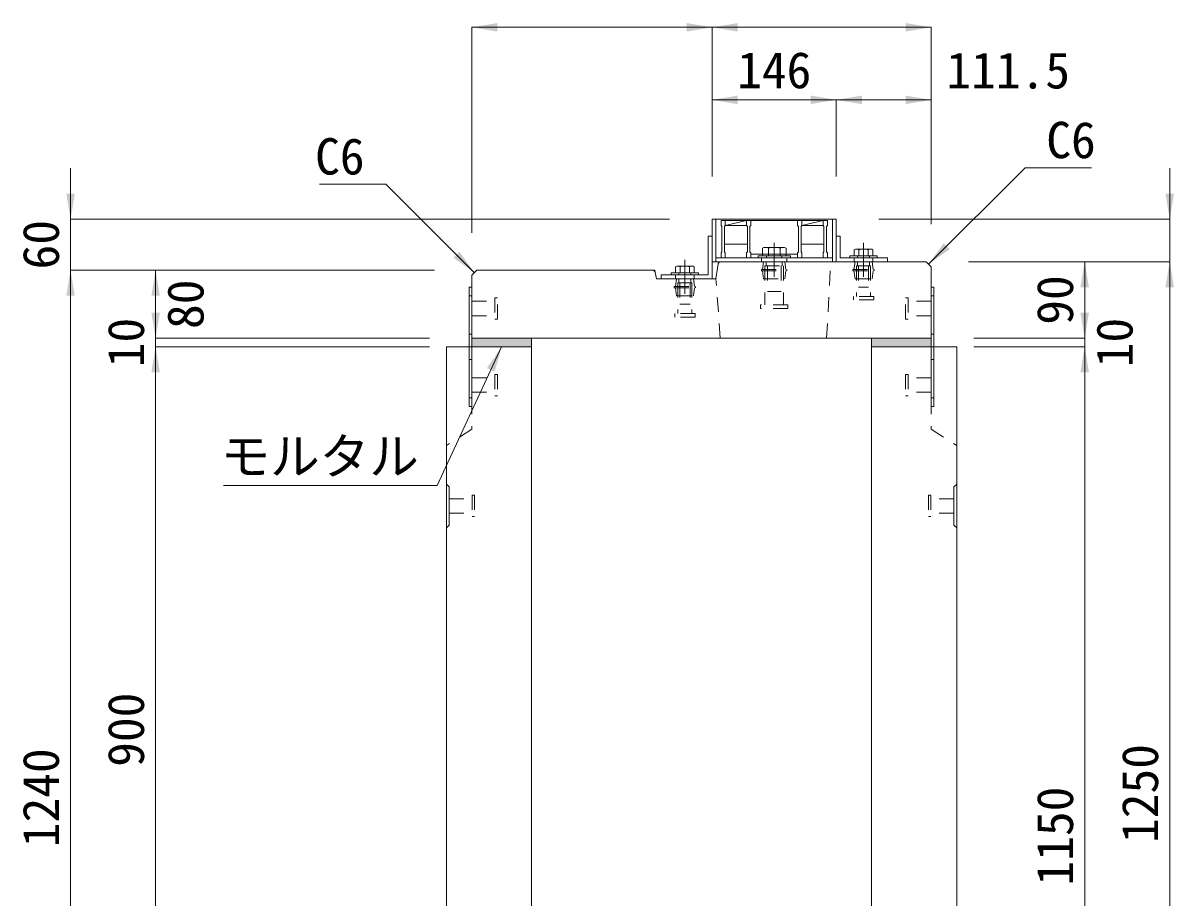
# Model space of a CAD drawing. Units: millimetres at full size. Extents: x -1934 to 78146, y -143454 to -112471.
# Drawn here: x 62775 to 64128, y -135974 to -134945 of the extents above; entities that cross this region are included whole.
import ezdxf
from ezdxf.enums import TextEntityAlignment as Align

# ---------------------------------------------------------------- set-up
doc = ezdxf.new("R2010")
doc.units = ezdxf.units.MM
doc.header["$LTSCALE"] = 23
for name, pattern in [('CHAIN', [18.5, 12, -1.5, 3.5, -1.5]), ('USER2', [1.35, 0.75, -0.6]), ('USER3', [1.35, 0.75, -0.6])]:
    doc.linetypes.add(name, pattern=pattern)
for name, color, linetype, lineweight in [('インサート', 92, 'USER2', 9), ('グレーチング', 7, 'Continuous', 9), ('ジョイント', 7, 'Continuous', 5), ('モルタル', 7, 'Continuous', 13), ('作業エリア', 11, 'Continuous', 13), ('受枠', 3, 'Continuous', 13), ('寸法線', 7, 'Continuous', 13), ('引出線', 4, 'Continuous', 13), ('本体', 2, 'Continuous', 13), ('ｲﾝｻｰﾄ', 3, 'USER3', 5)]:
    doc.layers.add(name, color=color, linetype=linetype, lineweight=lineweight)
doc.layers.add('ハッチング_モルタル', color=30, linetype='Continuous')
doc.styles.add('ＭＳ ゴシック', font='')
doc.styles.get('ＭＳ ゴシック').set_extended_font_data('MS Gothic')

# ---------------------------------------------------------------- blocks, each defined once
blk = doc.blocks.new('filled_arrow')
at = {"color": 0, "linetype": 'Continuous', "lineweight": -2}
blk.add_solid([(7.5, 1.25), (0, 0), (7.5, -1.25)], dxfattribs=at)

msp = doc.modelspace()

# ---------------------------------------------------------------- hatches: boundary and pattern name
at = {"layer": 'ハッチング_モルタル'}
for points in [[(63372.64, -135325.79), (63372.64, -135315.79), (63302.64, -135315.79), (63302.64, -135325.79)], [(63842.64, -135325.79), (63842.64, -135315.79), (63772.64, -135315.79), (63772.64, -135325.79)]]:
    msp.add_hatch(color=256, dxfattribs=at).paths.add_polyline_path(points)

# ---------------------------------------------------------------- linework, layer by layer
at = {"layer": 'インサート', "linetype": 'Continuous', "lineweight": 13}
for p, q in [((63646.15, -135208.99), (63644.29, -135209.84)), ((63644.29, -135209.84), (63644.29, -135218.99)), ((63670.14, -135208.99), (63646.15, -135208.99)), ((63670.14, -135208.99), (63671.99, -135209.84)), ((63671.99, -135209.84), (63671.99, -135218.99)), ((63753.66, -135210.99), (63752.19, -135211.84)), ((63752.19, -135211.84), (63752.19, -135218.99)), ((63753.66, -135210.99), (63772.62, -135210.99)), ((63772.62, -135210.99), (63774.09, -135211.84)), ((63774.09, -135211.84), (63774.09, -135218.99)), ((63671.99, -135218.99), (63644.29, -135218.99)), ((63752.19, -135218.99), (63774.09, -135218.99)), ((63543.66, -135230.99), (63542.19, -135231.84)), ((63542.19, -135231.84), (63542.19, -135238.99)), ((63542.19, -135238.99), (63564.09, -135238.99)), ((63543.66, -135230.99), (63562.62, -135230.99)), ((63562.62, -135230.99), (63564.09, -135231.84)), ((63564.09, -135231.84), (63564.09, -135238.99))]:
    msp.add_line(p, q, dxfattribs=at)
at = {"layer": 'インサート', "linetype": 'Continuous', "lineweight": 5}
for p, q in [((63651.22, -135209.84), (63651.22, -135218.99)), ((63665.07, -135209.84), (63665.07, -135218.99)), ((63757.67, -135211.84), (63757.67, -135218.99)), ((63768.62, -135211.84), (63768.62, -135218.99)), ((63547.67, -135231.84), (63547.67, -135238.99)), ((63558.62, -135231.84), (63558.62, -135238.99))]:
    msp.add_line(p, q, dxfattribs=at)
at = {"layer": 'インサート', "linetype": 'Continuous'}
for p, q in [((63677.14, -135218.99), (63639.14, -135218.99)), ((63639.14, -135218.99), (63639.14, -135221.29)), ((63677.14, -135221.29), (63639.14, -135221.29)), ((63677.14, -135218.99), (63677.14, -135221.29)), ((63747.14, -135218.99), (63779.14, -135218.99)), ((63747.14, -135218.99), (63747.14, -135221.29)), ((63747.14, -135221.29), (63779.14, -135221.29)), ((63779.14, -135218.99), (63779.14, -135221.29)), ((63537.14, -135238.99), (63569.14, -135238.99)), ((63537.14, -135238.99), (63537.14, -135241.29)), ((63569.14, -135238.99), (63569.14, -135241.29)), ((63537.14, -135241.29), (63569.14, -135241.29))]:
    msp.add_line(p, q, dxfattribs=at)
at = {"layer": 'インサート'}
for p, q in [((63644.39, -135235.04), (63645.64, -135225.79)), ((63645.64, -135225.79), (63670.64, -135225.79)), ((63648.69, -135225.79), (63648.69, -135230.79)), ((63649.14, -135218.99), (63649.14, -135221.29)), ((63667.14, -135218.99), (63667.14, -135221.29)), ((63667.59, -135225.79), (63667.59, -135230.79)), ((63671.89, -135235.04), (63670.64, -135225.79)), ((63751.89, -135235.04), (63753.14, -135225.79)), ((63753.14, -135225.79), (63773.14, -135225.79)), ((63756.02, -135225.79), (63756.02, -135230.79)), ((63756.14, -135218.99), (63756.14, -135221.29)), ((63770.14, -135218.99), (63770.14, -135221.29)), ((63770.27, -135225.79), (63770.27, -135230.79)), ((63774.39, -135235.04), (63773.14, -135225.79)), ((63546.14, -135238.99), (63546.14, -135241.29)), ((63560.14, -135238.99), (63560.14, -135241.29)), ((63643.14, -135235.04), (63673.14, -135235.04)), ((63643.14, -135235.04), (63643.14, -135236.54)), ((63643.14, -135236.54), (63673.14, -135236.54)), ((63644.39, -135236.54), (63645.64, -135245.79)), ((63647.24, -135230.79), (63669.04, -135230.79)), ((63647.24, -135230.79), (63647.24, -135276.29)), ((63650.14, -135230.79), (63650.14, -135260.79)), ((63666.14, -135230.79), (63666.14, -135260.79)), ((63669.04, -135230.79), (63669.04, -135276.29)), ((63671.89, -135236.54), (63670.64, -135245.79)), ((63673.14, -135235.04), (63673.14, -135236.54)), ((63750.64, -135235.04), (63775.64, -135235.04)), ((63750.64, -135235.04), (63750.64, -135236.54)), ((63750.64, -135236.54), (63775.64, -135236.54)), ((63751.89, -135236.54), (63753.14, -135245.79)), ((63754.89, -135230.79), (63771.39, -135230.79)), ((63754.89, -135230.79), (63754.89, -135266.79)), ((63757.14, -135230.79), (63757.14, -135255.79)), ((63769.14, -135230.79), (63769.14, -135255.79)), ((63771.39, -135230.79), (63771.39, -135266.79)), ((63774.39, -135236.54), (63773.14, -135245.79)), ((63775.64, -135235.04), (63775.64, -135236.54)), ((63541.89, -135255.04), (63543.14, -135245.79)), ((63543.14, -135245.79), (63563.14, -135245.79)), ((63544.89, -135250.79), (63561.39, -135250.79)), ((63544.89, -135250.79), (63544.89, -135286.79)), ((63546.02, -135245.79), (63546.02, -135250.79)), ((63547.14, -135250.79), (63547.14, -135275.79)), ((63559.14, -135250.79), (63559.14, -135275.79)), ((63560.27, -135245.79), (63560.27, -135250.79)), ((63561.39, -135250.79), (63561.39, -135286.79)), ((63564.39, -135255.04), (63563.14, -135245.79)), ((63645.64, -135245.79), (63670.64, -135245.79)), ((63753.14, -135245.79), (63773.14, -135245.79)), ((63540.64, -135255.04), (63565.64, -135255.04)), ((63540.64, -135255.04), (63540.64, -135256.54)), ((63540.64, -135256.54), (63565.64, -135256.54)), ((63541.89, -135256.54), (63543.14, -135265.79)), ((63543.14, -135265.79), (63563.14, -135265.79)), ((63564.39, -135256.54), (63563.14, -135265.79)), ((63565.64, -135255.04), (63565.64, -135256.54)), ((63650.14, -135260.79), (63666.14, -135260.79)), ((63751.14, -135270.79), (63751.14, -135266.79)), ((63775.14, -135266.79), (63751.14, -135266.79)), ((63757.14, -135255.79), (63769.14, -135255.79)), ((63775.14, -135266.79), (63775.14, -135270.79)), ((63302.64, -135272.29), (63329.64, -135272.29)), ((63302.64, -135272.29), (63302.64, -135289.29)), ((63332.64, -135268.29), (63329.64, -135268.29)), ((63329.64, -135268.29), (63329.64, -135293.29)), ((63332.64, -135293.29), (63332.64, -135268.29)), ((63547.14, -135275.79), (63559.14, -135275.79)), ((63642.14, -135280.79), (63642.14, -135276.29)), ((63674.14, -135276.29), (63642.14, -135276.29)), ((63674.14, -135280.79), (63642.14, -135280.79)), ((63674.14, -135276.29), (63674.14, -135280.79)), ((63775.14, -135270.79), (63751.14, -135270.79)), ((63812.64, -135268.29), (63815.64, -135268.29)), ((63812.64, -135293.29), (63812.64, -135268.29)), ((63815.64, -135268.29), (63815.64, -135293.29)), ((63842.64, -135272.29), (63815.64, -135272.29)), ((63842.64, -135272.29), (63842.64, -135289.29)), ((63302.64, -135289.29), (63329.64, -135289.29)), ((63329.64, -135293.29), (63332.64, -135293.29)), ((63541.14, -135290.79), (63541.14, -135286.79)), ((63565.14, -135286.79), (63541.14, -135286.79)), ((63565.14, -135290.79), (63541.14, -135290.79)), ((63565.14, -135286.79), (63565.14, -135290.79)), ((63815.64, -135293.29), (63812.64, -135293.29)), ((63842.64, -135289.29), (63815.64, -135289.29))]:
    msp.add_line(p, q, dxfattribs=at)
at = {"layer": 'インサート', "linetype": 'Continuous', "lineweight": 5}
for centre, radius, start, end in [((63647.75, -135216.49), 7.5, 62.50883, 117.49117), ((63658.14, -135237.73), 28.73, 76.05376, 103.94624), ((63668.53, -135216.49), 7.5, 62.50883, 117.49117), ((63754.93, -135215.84), 4.85, 55.61575, 124.38425), ((63763.14, -135229.11), 18.12, 72.41205, 107.58795), ((63771.35, -135215.84), 4.85, 55.61575, 124.38425), ((63544.93, -135235.84), 4.85, 55.61575, 124.38425), ((63553.14, -135249.11), 18.12, 72.41205, 107.58795), ((63561.35, -135235.84), 4.85, 55.61575, 124.38425)]:
    msp.add_arc(centre, radius, start, end, dxfattribs=at)
at = {"layer": 'グレーチング'}
for p, q in [((63595.64, -135177.29), (63595.64, -135183.29)), ((63595.64, -135177.29), (63720.64, -135177.29)), ((63595.64, -135183.29), (63596.64, -135184.29)), ((63596.64, -135184.29), (63596.64, -135214.29)), ((63600.64, -135183.29), (63599.64, -135184.29)), ((63599.64, -135184.29), (63599.64, -135214.29)), ((63600.64, -135177.29), (63600.64, -135183.29)), ((63600.64, -135183.29), (63625.64, -135177.29)), ((63600.64, -135183.29), (63625.64, -135183.29)), ((63625.64, -135177.29), (63625.64, -135183.29)), ((63625.64, -135183.29), (63626.64, -135184.29)), ((63626.64, -135184.29), (63626.64, -135214.29)), ((63630.64, -135183.29), (63629.64, -135184.29)), ((63629.64, -135184.29), (63629.64, -135214.29)), ((63630.64, -135177.29), (63630.64, -135183.29)), ((63685.64, -135177.29), (63685.64, -135183.29)), ((63685.64, -135183.29), (63686.64, -135184.29)), ((63686.64, -135184.29), (63686.64, -135214.29)), ((63690.64, -135183.29), (63689.64, -135184.29)), ((63689.64, -135184.29), (63689.64, -135214.29)), ((63690.64, -135183.29), (63715.64, -135177.29)), ((63690.64, -135177.29), (63690.64, -135183.29)), ((63690.64, -135183.29), (63715.64, -135183.29)), ((63715.64, -135177.29), (63715.64, -135183.29)), ((63715.64, -135183.29), (63716.64, -135184.29)), ((63716.64, -135184.29), (63716.64, -135214.29)), ((63720.64, -135183.29), (63719.64, -135184.29)), ((63719.64, -135184.29), (63719.64, -135214.29)), ((63720.64, -135177.29), (63720.64, -135183.29)), ((63626.64, -135205.29), (63599.64, -135205.29)), ((63716.64, -135205.29), (63689.64, -135205.29)), ((63595.64, -135215.29), (63596.64, -135214.29)), ((63595.64, -135221.29), (63595.64, -135215.29)), ((63595.64, -135221.29), (63600.64, -135221.29)), ((63600.64, -135215.29), (63599.64, -135214.29)), ((63600.64, -135221.29), (63600.64, -135215.29)), ((63625.64, -135215.29), (63626.64, -135214.29)), ((63625.64, -135221.29), (63625.64, -135215.29)), ((63625.64, -135221.29), (63630.64, -135221.29)), ((63630.64, -135215.29), (63629.64, -135214.29)), ((63630.64, -135221.29), (63630.64, -135215.29)), ((63685.64, -135216.79), (63630.64, -135216.79)), ((63685.64, -135215.29), (63686.64, -135214.29)), ((63685.64, -135221.29), (63685.64, -135215.29)), ((63685.64, -135221.29), (63690.64, -135221.29)), ((63690.64, -135215.29), (63689.64, -135214.29)), ((63690.64, -135221.29), (63690.64, -135215.29)), ((63715.64, -135215.29), (63716.64, -135214.29)), ((63715.64, -135221.29), (63715.64, -135215.29)), ((63715.64, -135221.29), (63720.64, -135221.29)), ((63720.64, -135215.29), (63719.64, -135214.29)), ((63720.64, -135221.29), (63720.64, -135215.29))]:
    msp.add_line(p, q, dxfattribs=at)
at = {"layer": 'ジョイント'}
for p, q in [((63299.44, -135255.79), (63302.64, -135255.79)), ((63299.44, -135255.79), (63299.44, -135395.79)), ((63302.64, -135255.79), (63302.64, -135395.79)), ((63842.64, -135255.79), (63845.84, -135255.79)), ((63842.64, -135255.79), (63842.64, -135395.79)), ((63845.84, -135255.79), (63845.84, -135395.79)), ((63299.44, -135395.79), (63302.64, -135395.79)), ((63842.64, -135395.79), (63845.84, -135395.79))]:
    msp.add_line(p, q, dxfattribs=at)
at = {"layer": 'ジョイント', "linetype": 'USER2'}
for p, q in [((63299.44, -135265.79), (63302.64, -135265.79)), ((63842.64, -135265.79), (63845.84, -135265.79)), ((63299.44, -135310.79), (63302.64, -135310.79)), ((63842.64, -135310.79), (63845.84, -135310.79)), ((63299.44, -135340.79), (63302.64, -135340.79)), ((63842.64, -135340.79), (63845.84, -135340.79)), ((63299.44, -135385.79), (63302.64, -135385.79)), ((63842.64, -135385.79), (63845.84, -135385.79))]:
    msp.add_line(p, q, dxfattribs=at)
at = {"layer": 'モルタル'}
for points in [[(63302.64, -135315.79), (63372.64, -135315.79), (63372.64, -135325.79), (63302.64, -135325.79)], [(63842.64, -135315.79), (63772.64, -135315.79), (63772.64, -135325.79), (63842.64, -135325.79)]]:
    msp.add_lwpolyline(points, close=True, dxfattribs=at)
at = {"layer": '作業エリア'}
for p, q in [((63592.64, -135225.79), (63592.26, -135228.35)), ((63595.22, -135225.79), (63592.64, -135225.79)), ((63515.18, -135235.79), (63517.64, -135235.79)), ((63517.64, -135235.79), (63518.12, -135238.2))]:
    msp.add_line(p, q, dxfattribs=at)
at = {"layer": '受枠'}
for p, q in [((63585.14, -135175.79), (63731.14, -135175.79)), ((63585.14, -135175.79), (63585.14, -135225.79)), ((63589.64, -135175.79), (63589.64, -135225.79)), ((63726.64, -135175.79), (63726.64, -135225.79)), ((63731.14, -135175.79), (63731.14, -135225.79)), ((63580.64, -135241.29), (63580.64, -135195.79)), ((63580.64, -135195.79), (63585.14, -135195.79)), ((63585.14, -135195.79), (63585.14, -135245.79)), ((63735.64, -135195.79), (63731.14, -135195.79)), ((63735.64, -135221.29), (63735.64, -135195.79)), ((63585.14, -135225.79), (63731.14, -135225.79)), ((63589.64, -135221.29), (63726.64, -135221.29)), ((63731.14, -135225.79), (63791.14, -135225.79)), ((63791.14, -135221.29), (63735.64, -135221.29)), ((63791.14, -135225.79), (63791.14, -135221.29)), ((63525.14, -135245.79), (63525.14, -135241.29)), ((63525.14, -135241.29), (63580.64, -135241.29)), ((63585.14, -135245.79), (63525.14, -135245.79))]:
    msp.add_line(p, q, dxfattribs=at)
at = {"layer": '受枠', "linetype": 'CHAIN'}
for p, q in [((63658.14, -135203.54), (63658.14, -135243.54)), ((63763.14, -135203.54), (63763.14, -135243.54)), ((63553.14, -135223.54), (63553.14, -135263.54))]:
    msp.add_line(p, q, dxfattribs=at)
at = {"layer": '受枠', "linetype": 'USER2'}
for p, q in [((63643.14, -135221.29), (63643.14, -135225.79)), ((63673.14, -135221.29), (63673.14, -135225.79)), ((63752.14, -135221.29), (63752.14, -135225.79)), ((63774.14, -135221.29), (63774.14, -135225.79)), ((63542.14, -135241.29), (63542.14, -135245.79)), ((63564.14, -135241.29), (63564.14, -135245.79))]:
    msp.add_line(p, q, dxfattribs=at)
at = {"layer": '寸法線'}
for p, q in [((63302.64, -134950.31), (63585.14, -134950.31)), ((63302.64, -135191.79), (63302.64, -134950.31)), ((63585.14, -135125.79), (63585.14, -134950.31)), ((63585.14, -134950.31), (63842.64, -134950.31)), ((63585.14, -135125.79), (63585.14, -134950.31)), ((63842.64, -135181.79), (63842.64, -134950.31)), ((63585.14, -135035.6), (63731.14, -135035.6)), ((63585.14, -135125.79), (63585.14, -135035.6)), ((63731.14, -135125.79), (63731.14, -135035.6)), ((63731.14, -135035.6), (63842.64, -135035.6)), ((63731.14, -135125.79), (63731.14, -135035.6)), ((63842.64, -135181.79), (63842.64, -135035.6)), ((62830.81, -135295.79), (62830.81, -135115.79)), ((64123.13, -135285.79), (64123.13, -135115.79)), ((63535.14, -135175.79), (62830.81, -135175.79)), ((63781.14, -135175.79), (64123.13, -135175.79)), ((63886.64, -135225.79), (64023.13, -135225.79)), ((63886.64, -135225.79), (64123.13, -135225.79)), ((63886.64, -135225.79), (64123.13, -135225.79)), ((64023.13, -135315.79), (64023.13, -135225.79)), ((64123.13, -136475.79), (64123.13, -135225.79)), ((63258.64, -135235.79), (62830.81, -135235.79)), ((62830.81, -135235.79), (62830.81, -136475.79)), ((63258.64, -135235.79), (62830.81, -135235.79)), ((62930.81, -135315.79), (62930.81, -135235.79)), ((63258.64, -135235.79), (62930.81, -135235.79)), ((62930.81, -135255.79), (62930.81, -135385.79)), ((64023.13, -135255.79), (64023.13, -135385.79)), ((63252.64, -135315.79), (62930.81, -135315.79)), ((63252.64, -135315.79), (62930.81, -135315.79)), ((63892.64, -135315.79), (64023.13, -135315.79)), ((63892.64, -135315.79), (64023.13, -135315.79)), ((62930.81, -135325.79), (62930.81, -136225.79)), ((63252.64, -135325.79), (62930.81, -135325.79)), ((63222.64, -135325.79), (62930.81, -135325.79)), ((63892.64, -135325.79), (64023.13, -135325.79)), ((63892.64, -135325.79), (64023.13, -135325.79)), ((64023.13, -136475.79), (64023.13, -135325.79))]:
    msp.add_line(p, q, dxfattribs=at)
at = {"layer": '引出線'}
for points in [[(63839.64, -135228.79), (63953.02, -135115.41), (64031.01, -135115.41)], [(63305.64, -135238.79), (63201.47, -135134.62), (63123.48, -135134.62)], [(63337.64, -135325.79), (63261.7, -135488.65), (63010.78, -135488.65)]]:
    msp.add_lwpolyline(points, dxfattribs=at)
at = {"layer": '本体'}
for p, q in [((63595.22, -135225.79), (63836.64, -135225.79)), ((63836.64, -135225.79), (63842.64, -135231.79)), ((63302.64, -135241.79), (63308.64, -135235.79)), ((63308.64, -135235.79), (63515.18, -135235.79)), ((63518.12, -135238.2), (63519.64, -135245.79)), ((63592.26, -135228.35), (63589.64, -135245.79)), ((63842.64, -135231.79), (63842.64, -135325.79)), ((63302.64, -135241.79), (63302.64, -135325.79)), ((63519.64, -135245.79), (63589.64, -135245.79)), ((63302.64, -135315.79), (63842.64, -135315.79)), ((63302.64, -135325.79), (63372.64, -135325.79)), ((63772.64, -135325.79), (63842.64, -135325.79))]:
    msp.add_line(p, q, dxfattribs=at)
at = {"layer": '本体', "linetype": 'USER2', "lineweight": 15}
for p, q in [((63719.64, -135315.79), (63724.64, -135225.79)), ((63594.64, -135315.79), (63589.64, -135245.79))]:
    msp.add_line(p, q, dxfattribs=at)
at = {"layer": '本体', "lineweight": 20}
for p, q in [((63272.64, -136475.79), (63272.64, -135325.79)), ((63372.64, -135325.79), (63272.64, -135325.79)), ((63372.64, -136131.76), (63372.64, -135325.79)), ((63772.64, -136131.76), (63772.64, -135325.79)), ((63872.64, -135325.79), (63772.64, -135325.79)), ((63872.64, -136475.79), (63872.64, -135325.79))]:
    msp.add_line(p, q, dxfattribs=at)
at = {"layer": '本体', "linetype": 'USER3', "lineweight": 9}
for p, q in [((63302.64, -135325.79), (63302.64, -135422.79)), ((63842.64, -135325.79), (63842.64, -135422.79)), ((63302.64, -135422.79), (63272.64, -135441.79)), ((63842.64, -135422.79), (63872.64, -135441.79))]:
    msp.add_line(p, q, dxfattribs=at)
at = {"layer": '本体', "lineweight": 9}
for p, q in [((63275.84, -135490.29), (63272.64, -135487.09)), ((63275.84, -135490.29), (63275.84, -135535.29)), ((63869.44, -135490.29), (63872.64, -135487.09)), ((63869.44, -135490.29), (63869.44, -135535.29)), ((63275.84, -135535.29), (63272.64, -135538.49)), ((63869.44, -135535.29), (63872.64, -135538.49))]:
    msp.add_line(p, q, dxfattribs=at)
at = {"layer": '本体'}
for centre, start, end in [((63595.22, -135228.79), 90, 171.46923), ((63515.18, -135238.79), 11.30993, 90)]:
    msp.add_arc(centre, 3, start, end, dxfattribs=at)
at = {"layer": 'ｲﾝｻｰﾄ'}
for p, q in [((63329.64, -135358.29), (63329.64, -135383.29)), ((63329.64, -135358.29), (63332.64, -135358.29)), ((63332.64, -135358.29), (63332.64, -135383.29)), ((63815.64, -135358.29), (63812.64, -135358.29)), ((63812.64, -135358.29), (63812.64, -135383.29)), ((63815.64, -135358.29), (63815.64, -135383.29)), ((63302.64, -135362.29), (63329.64, -135362.29)), ((63842.64, -135362.29), (63815.64, -135362.29)), ((63302.64, -135379.29), (63329.64, -135379.29)), ((63329.64, -135383.29), (63332.64, -135383.29)), ((63815.64, -135383.29), (63812.64, -135383.29)), ((63842.64, -135379.29), (63815.64, -135379.29)), ((63275.84, -135504.29), (63302.84, -135504.29)), ((63275.84, -135504.29), (63275.84, -135521.29)), ((63302.84, -135500.29), (63302.84, -135525.29)), ((63302.84, -135500.29), (63305.84, -135500.29)), ((63305.84, -135500.29), (63305.84, -135525.29)), ((63842.44, -135500.29), (63839.44, -135500.29)), ((63839.44, -135500.29), (63839.44, -135525.29)), ((63842.44, -135500.29), (63842.44, -135525.29)), ((63869.44, -135504.29), (63842.44, -135504.29)), ((63869.44, -135504.29), (63869.44, -135521.29)), ((63275.84, -135521.29), (63302.84, -135521.29)), ((63869.44, -135521.29), (63842.44, -135521.29)), ((63302.84, -135525.29), (63305.84, -135525.29)), ((63842.44, -135525.29), (63839.44, -135525.29))]:
    msp.add_line(p, q, dxfattribs=at)

# ---------------------------------------------------------------- block references
at = {"layer": '寸法線', "xscale": 4, "yscale": 4}
for p in [(63302.64, -134950.31), (63585.14, -134950.31), (63585.14, -135035.6), (63731.14, -135035.6)]:
    msp.add_blockref('filled_arrow', p, dxfattribs=at)
for p, rotation in [((63585.14, -134950.31), 180), ((63842.64, -134950.31), 180), ((63731.14, -135035.6), 180), ((63842.64, -135035.6), 180), ((62830.81, -135175.79), 90), ((64123.13, -135175.79), 90), ((64023.13, -135225.79), 270), ((64123.13, -135225.79), 270), ((64123.13, -135225.79), 270), ((62830.81, -135235.79), 270), ((62830.81, -135235.79), 270), ((62930.81, -135235.79), 270), ((62930.81, -135315.79), 90), ((62930.81, -135315.79), 90), ((64023.13, -135315.79), 90), ((64023.13, -135315.79), 90), ((62930.81, -135325.79), 270), ((62930.81, -135325.79), 270), ((64023.13, -135325.79), 270), ((64023.13, -135325.79), 270)]:
    msp.add_blockref('filled_arrow', p, dxfattribs=dict(at, rotation=rotation))
at = {"layer": '引出線', "xscale": 4, "yscale": 4}
for p, rotation in [((63839.64, -135228.79), 45), ((63305.64, -135238.79), 135), ((63337.64, -135325.79), 245)]:
    msp.add_blockref('filled_arrow', p, dxfattribs=dict(at, rotation=rotation))

# ---------------------------------------------------------------- texts
at = {"layer": '寸法線', "style": 'ＭＳ ゴシック'}
for s, p in [('146', (63658.14, -135000.6)), ('111.5', (63933.22, -135000.88))]:
    msp.add_text(s, height=42.72, dxfattribs=at).set_placement(p, align=Align.MIDDLE_CENTER)
for s, p in [('60', (62795.81, -135205.79)), ('80', (62965.81, -135275.79)), ('90', (63988.13, -135270.79)), ('10', (62895.81, -135320.79)), ('10', (64058.13, -135320.79)), ('900', (62895.81, -135775.79)), ('1240', (62795.81, -135855.79)), ('1250', (64088.13, -135850.79)), ('1150', (63988.13, -135900.79))]:
    msp.add_text(s, height=42.72, rotation=90, dxfattribs=at).set_placement(p, align=Align.MIDDLE_CENTER)
at = {"layer": '引出線', "style": 'ＭＳ ゴシック'}
msp.add_text('C6', height=42.72, dxfattribs=at).set_placement((63978.02, -135061.41), align=Align.TOP_LEFT)
msp.add_text('C6', height=42.72, dxfattribs=at).set_placement((63176.47, -135080.62), align=Align.TOP_RIGHT)
msp.add_text('モルタル', height=42.72, dxfattribs=at).set_placement((63123.74, -135433.05), align=Align.TOP_CENTER)

doc.saveas('drawing.dxf')
